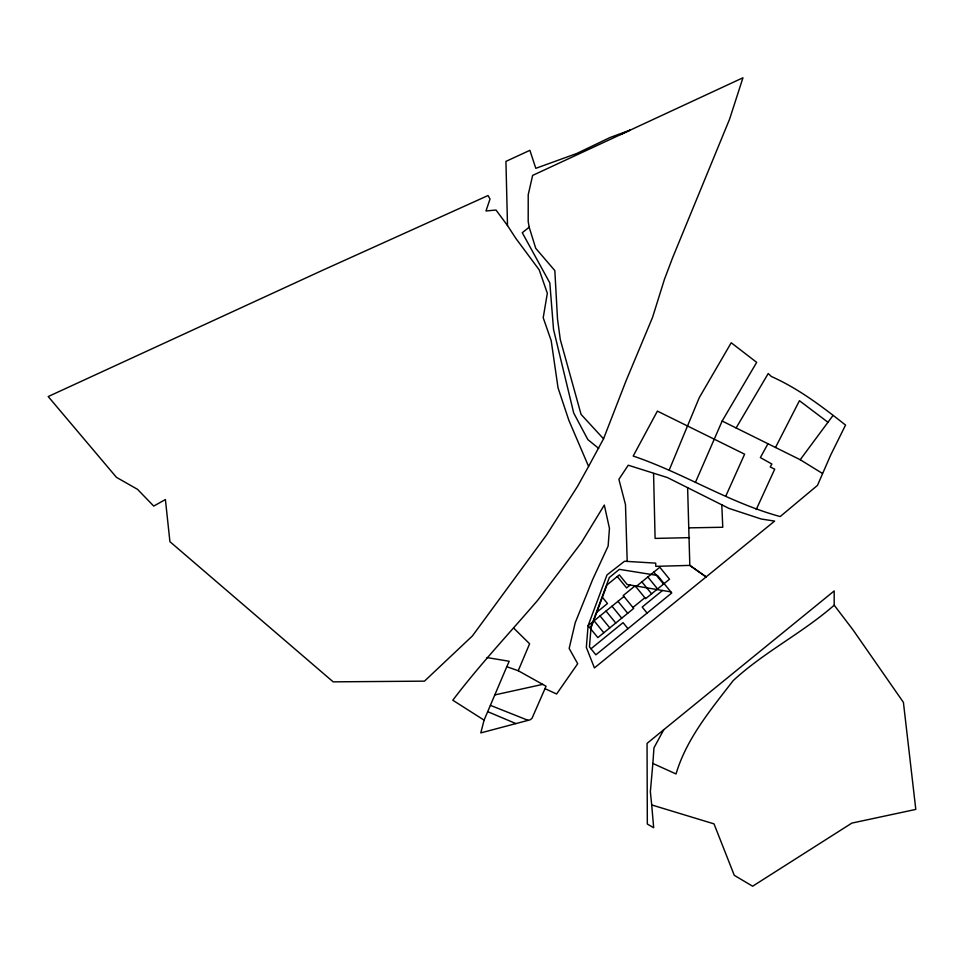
<?xml version="1.0" encoding="UTF-8"?>
<svg xmlns="http://www.w3.org/2000/svg" width="964" height="964" viewBox="0 0 964 964"><rect width="100%" height="100%" fill="white"/><g stroke="black" fill="none" stroke-linecap="round" stroke-linejoin="round"><path stroke-width="1.45" d="M507.51 225.564L496.014 210.032L485.989 210.983L490.025 198.994L488.025 195.547L322 270.547L48.2 396.553L116.451 477.349L137.503 489.314L153.722 506.088L165.398 499.545L169.929 541.684L333.158 681.849L424.461 681.15L472.396 635.951L546.443 535.092L577.544 486.35L588.582 466.407L568.856 420.328L558.036 387.841L551.191 340.678L543.202 317.71L547.335 293.261L539.201 269.86L515.704 238.204L507.51 225.564L505.931 161.386L529.887 150.324L535.803 168.326L576.677 153.529L609.947 137.563L630.323 130.032L620.611 134.574M652.857 763.452L653.966 747.823L663.762 729.724L834.173 590.944L834.197 605.187L852.911 629.733L903.413 702.358L915.8 809.411L851.863 823.099L752.631 886.217L734.279 875.324L714.011 823.871L651.712 804.94L650.363 791.721L652.857 763.452L676.029 773.959C686.573 738.424 710.89 709.588 733.122 680.68C764.018 652.026 802.446 633.059 834.197 605.187M484.085 720.144L480.783 732.905L530.164 719.807L532.008 718.325L546.046 686.235L518.234 670.727L506.799 666.69L484.085 720.144L452.791 700.226C479.277 665.281 509.317 633.288 537.779 600.198L581.364 542.672L604.308 505.064L609.453 528.368L608.127 546.07L592.655 579.509L575.231 622.696L569.158 648.435L577.701 663.726L556.614 693.996L545.022 688.67M591.028 627.757L606.983 584.931L619.334 574.869L627.202 584.533L670.86 591.884M603.536 438.825L625.973 381.021L652.52 317.457L664.473 279.235L672.703 257.533L729.579 119.187L742.955 77.783L532.634 175.412L528.224 194.716L528.188 221.503L529.176 227.203L535.719 248.29L554.83 270.607L557.505 318.939L560.289 339.557L581.063 414.375L603.536 438.825L588.582 466.407M725.759 496.195L744.618 454.177L657.388 411.11L633.191 456.056C683.488 473.035 728.832 502.569 780.177 516.559L817.46 485.41L830.751 454.912L845.549 425.076C822.268 406.675 798.602 388.6 771.284 376.466L768.236 373.514L736.122 427.956M669.281 469.89L699.249 397.698L731.218 342.762L756.68 362.368L722.156 421.039L695.454 482.349M518.234 670.727L529.61 643.783L513.92 628.335M506.799 666.69L509.209 661.268L487.013 657.569M756.246 509.51L774.707 469.191L770.26 466.962L771.875 464.033L760.367 457.587L767.959 443.741M775.502 447.477L799.445 400.699L827.956 422.268M722.156 421.039L800.204 459.72L832.944 415.544M663.762 729.724L647.049 743.401L647.326 824.051L653.664 827.739L651.712 804.94M596.824 612.212L607.477 603.524L602.38 597.27M630.191 585.015L626.6 587.944L617.297 576.532M623.949 596.463L588.1 625.672L586.341 647.41L594.427 667.919L774.622 521.09L761.295 519.03L728.868 508.365L667.437 477.566L628.251 465.214L618.888 479.325L625.479 504.57L627.202 561.422M635.891 586.727L659.798 567.254L669.534 579.207L645.627 598.68L635.143 585.811L623.202 595.547L633.685 608.417L597.837 637.626L588.1 625.672L607.007 574.918L624.527 561.253L655.689 563.145L655.809 566.35L689.814 565.398L706.13 576.906L689.814 565.398L687.621 487.615M632.926 607.489L644.88 597.752M590.968 648.784L623.057 622.636L627.974 628.661M662.461 590.534L642.181 607.055L647.085 613.08M529.176 227.203L522.271 232.722L549.829 282.934L553.529 329.423L573.725 413.05L587.847 439.596L598.692 448.405M494.966 694.887L542.72 684.38M689.537 537.647L655.098 538.418L653.568 473.505M689.356 527.85L722.771 527.26L721.783 504.606M490.459 705.371L528.115 720.349M487.844 711.721L515.897 723.578M800.204 459.72L822.461 473.445M653.821 572.122L663.557 584.076M647.844 576.99L657.581 588.944M641.867 581.858L651.604 593.812M617.972 601.331L627.709 613.285M611.995 606.199L621.732 618.153M606.019 611.068L615.755 623.021M600.054 615.936L609.79 627.889M594.077 620.804L603.813 632.758M591.137 626.347L589.462 646.94L595.873 654.809L671.751 592.981L657.484 575.46L619.346 569.35L609.332 577.52L591.137 626.347"/></g></svg>
